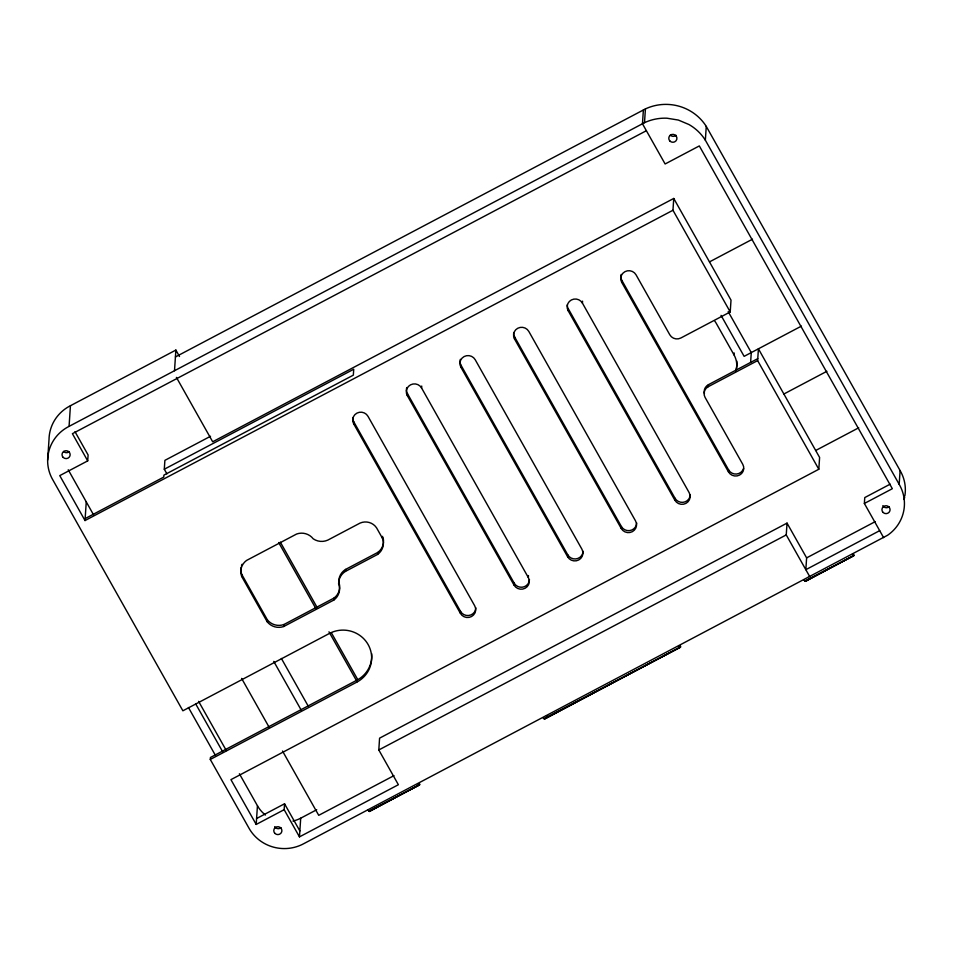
<?xml version="1.0" encoding="UTF-8"?>
<svg xmlns="http://www.w3.org/2000/svg" width="953" height="953" viewBox="0 0 953 953"><rect width="100%" height="100%" fill="white"/><g stroke="black" fill="none" stroke-linecap="round" stroke-linejoin="round"><path stroke-width="1.43" d="M47.65 460.061L49.02 439.404A40.074 38.882 3.8 0 1 70.439 405.716L175.876 350.073L179.498 356.493M175.423 356.958L645.419 108.904A47.209 45.804 3.8 0 1 706.268 126.404L900.097 470.568L899.179 484.338A40.074 38.882 3.8 0 1 887.577 535.264L304.007 843.548A40.074 38.882 3.8 0 1 248.685 827.645L210.291 759.458L356.827 682.122A28.53 27.685 3.8 0 0 368.144 644.585A28.53 27.685 3.8 0 0 329.416 633.459L182.881 710.795L52.903 480.002A40.074 38.882 3.8 0 1 69.069 426.372L70.439 405.716M176.424 377.4L212.686 441.787L673.747 198.45L672.961 210.256L85.02 520.552L59.765 475.618L87.712 460.871L88.105 454.974L74.989 431.673M85.02 520.552L86.258 501.862L68.223 469.769M166.906 473.855L164.297 469.221L164.893 460.359L210.53 436.271M174.506 370.729L175.876 350.073M210.291 759.458L210.422 757.492L356.958 680.156A28.53 27.685 3.8 0 0 371.682 653.663M383.07 537.778A14.378 13.95 3.8 0 1 377.757 552.442L345.594 569.418L345.462 571.383A14.736 14.307 3.8 0 0 338.649 583.998A14.414 13.985 3.8 0 1 333.8 600.08L283.768 626.49A14.414 13.985 3.8 0 1 267.174 621.725L241.717 576.529L241.848 574.564A14.414 13.985 3.8 0 1 241.157 567.178M267.174 621.725L267.305 619.748L241.848 574.564M256.595 818.532L284.542 803.784L284.161 809.681L256.202 824.44L257.441 805.75L239.394 773.753M283.768 626.49L283.899 624.525L333.931 598.115A14.414 13.985 3.8 0 0 339.244 583.462M879.679 530.666L805.833 569.68L806.619 557.874L787.035 523.114L379.58 738.158L378.806 749.963L398.378 784.724L299.468 836.877L300.707 818.186L316.718 809.74M333.8 600.08L333.931 598.115M338.649 583.998L338.78 582.021A14.736 14.307 3.8 0 1 345.594 569.418M353.694 423.859A8.148 7.91 3.8 0 1 356.922 413.125A8.148 7.91 3.8 0 1 367.989 416.306L474.713 605.834A8.148 7.91 3.8 0 1 471.485 616.555A8.148 7.91 3.8 0 1 460.418 613.375L353.694 423.859L353.825 421.893A8.148 7.91 3.8 0 1 352.824 417.902M356.827 682.122L356.958 680.156M345.462 571.383L377.626 554.408L377.757 552.442M377.626 554.408A14.378 13.95 3.8 0 0 382.475 538.314L382.606 536.348M528.462 575.564L528.331 577.542A8.148 7.91 3.8 0 1 525.091 588.263A8.148 7.91 3.8 0 1 514.036 585.082L407.3 395.566L407.431 393.589A8.148 7.91 3.8 0 1 406.752 387.573M528.331 577.542L421.595 388.014L421.726 386.048M460.918 367.262A8.148 7.91 3.8 0 1 464.147 356.541A8.148 7.91 3.8 0 1 475.213 359.722L581.938 549.238A8.148 7.91 3.8 0 1 578.709 559.971A8.148 7.91 3.8 0 1 567.643 556.79L460.918 367.262L461.049 365.297A8.148 7.91 3.8 0 1 460.37 359.281M460.418 613.375L460.549 611.409L353.825 421.893M514.525 338.97A8.148 7.91 3.8 0 1 517.765 328.249A8.148 7.91 3.8 0 1 528.82 331.43L635.556 520.946A8.148 7.91 3.8 0 1 632.315 531.679A8.148 7.91 3.8 0 1 621.261 528.498L514.525 338.97L514.656 337.005A8.148 7.91 3.8 0 1 513.655 333.026M514.036 585.082L514.167 583.117L407.431 393.589M582.569 301.16L582.438 303.137L689.162 492.653A8.148 7.91 3.8 0 1 685.934 503.375A8.148 7.91 3.8 0 1 674.867 500.194L568.143 310.678L568.274 308.712A8.148 7.91 3.8 0 1 567.273 304.734M567.643 556.79L567.774 554.825L461.049 365.297M757.766 358.65L708.424 384.69L708.293 386.656A8.148 7.91 3.8 0 0 705.065 397.377L742.78 464.361A8.148 7.91 3.8 0 1 739.54 475.082A8.148 7.91 3.8 0 1 728.485 471.902L621.749 282.386L621.88 280.42A8.148 7.91 3.8 0 1 621.201 274.393M643.382 109.976L642.465 123.759L665.123 163.976L699.323 145.928L892.33 488.71L864.371 503.47L883.622 537.647M69.069 426.372L644.502 122.687L645.419 108.904M621.261 528.498L621.392 526.521L514.656 337.005M674.867 500.194L674.998 498.228L568.274 308.712M899.179 484.338L705.351 140.174L706.268 126.404M621.749 282.386A8.148 7.91 3.8 0 1 624.977 271.653A8.148 7.91 3.8 0 1 636.044 274.833L669.816 334.813A8.148 7.91 3.8 0 0 680.883 337.981L730.224 311.941L731.011 300.135L673.747 198.45M735.895 371.467A22.419 21.752 3.8 0 0 734.036 354.909L734.167 352.944M728.485 471.902L728.616 469.936L621.88 280.42M750.619 362.426L751.274 352.586L728.187 311.595M818.818 469.257L757.635 360.615L758.421 348.81L819.604 457.452L818.818 469.257L230.936 779.649L256.202 824.44M809.74 576.636L786.249 534.919L787.035 523.114M864.371 503.47L864.764 497.573L890.173 484.16M367.775 810.086L369.383 811.456L419.677 784.641L419.523 783.521M369.383 811.456L419.677 784.641M542.912 717.657L544.52 719.027L680.585 646.944L680.442 645.824M548.344 716.727L546.486 715.763M544.52 719.027L680.585 646.944M803.82 579.948L805.428 581.33L853.936 555.456L853.781 554.336M805.428 581.33L853.936 555.456M646.384 130.704L72.404 433.686L87.712 460.871M164.297 469.221L353.73 369.24L353.337 375.148L163.904 475.118L163.773 477.084L85.151 518.587M709.473 261.896L752.501 239.191M801.437 326.105L744.126 356.351L721.04 315.372M708.293 386.656L757.635 360.615M783.878 394.006L826.882 371.301M815.685 450.495L858.701 427.802M378.806 749.963L786.249 534.919M393.97 775.647L318.731 815.327L282.517 751.035M806.619 557.874L875.283 521.601M368.751 811.122L419.427 785.046M543.889 718.693L680.335 647.349M804.797 580.996L853.685 555.861M852.077 554.491L853.042 555.528M678.727 645.967L679.703 647.016M417.819 783.676L418.784 784.724M672.961 210.256L730.224 311.941M734.036 354.909L716.418 323.627A22.419 21.752 3.8 0 0 714.845 321.221M382.475 538.314L376.602 527.891A13.151 12.758 3.8 0 0 360.008 523.114L327.844 540.089A14.581 14.152 3.8 0 1 313.203 538.802A14.414 13.985 3.8 0 0 296.609 534.025L246.565 560.435A14.414 13.985 3.8 0 0 241.717 576.529M280.337 542.15L317.504 608.157M331.358 632.744L357.589 679.334M278.681 542.519L315.848 608.514M328.976 631.815L356.672 680.99M281.385 658.463L308.403 706.447M273.761 661.394L301.303 710.283M241.621 678.405L269.139 727.27M284.542 803.784L299.861 830.968M284.161 809.681L299.468 836.877M86.258 501.862L93.549 514.823M198.605 701.36L226.337 750.595M195.603 703.731L222.633 751.714M188.456 707.507L215.485 755.491M889.209 506.662A4.074 3.955 3.8 0 1 882.823 505.674M676.058 135.278A4.074 3.955 3.8 0 1 670.304 135.135M69.295 451.627A4.074 3.955 3.8 0 1 63.541 451.472M704.422 393.482A8.148 7.91 3.8 0 1 708.424 384.69M281.04 827.621A4.074 3.955 3.8 0 1 274.655 826.644M283.899 624.525A14.414 13.985 3.8 0 1 267.305 619.748M241.514 565.725A14.414 13.985 3.8 0 1 242.026 564.307M743.578 468.411A8.148 7.91 3.8 0 1 728.616 469.936M475.845 607.847A8.148 7.91 3.8 0 1 460.549 611.409M529.463 579.555A8.148 7.91 3.8 0 1 514.167 583.117M583.069 551.251A8.148 7.91 3.8 0 1 567.774 554.825M636.687 522.959A8.148 7.91 3.8 0 1 621.392 526.521M690.294 494.667A8.148 7.91 3.8 0 1 674.998 498.228M568.143 310.678A8.148 7.91 3.8 0 1 571.371 299.957A8.148 7.91 3.8 0 1 582.438 303.137M407.3 395.566A8.148 7.91 3.8 0 1 410.54 384.833A8.148 7.91 3.8 0 1 421.595 388.014M644.502 122.687A47.209 45.804 3.8 0 1 666.957 118.208L678.357 120.054L688.971 124.533A47.209 45.804 3.8 0 1 705.351 140.174M736.8 361.056A22.419 21.752 3.8 0 1 736.026 369.502M904.683 496.966A40.074 38.882 3.8 0 1 904.099 499.503M900.097 470.568A40.074 38.882 3.8 0 1 904.897 495.679M300.707 818.186A31.878 30.925 3.8 0 1 292.952 821.069M265.434 815.029A31.878 30.925 3.8 0 1 257.441 805.75M883.062 512.416A4.074 3.955 3.8 0 0 889.911 510.82A4.074 3.955 3.8 0 0 885.039 505.84A4.074 3.955 3.8 0 0 883.062 512.416M669.911 141.044A4.074 3.955 3.8 0 0 676.761 139.436A4.074 3.955 3.8 0 0 671.889 134.468A4.074 3.955 3.8 0 0 669.911 141.044M63.148 457.38A4.074 3.955 3.8 0 0 69.998 455.784A4.074 3.955 3.8 0 0 65.126 450.805A4.074 3.955 3.8 0 0 63.148 457.38M274.893 833.375A4.074 3.955 3.8 0 0 281.743 831.778A4.074 3.955 3.8 0 0 276.87 826.811A4.074 3.955 3.8 0 0 274.893 833.375"/></g></svg>
